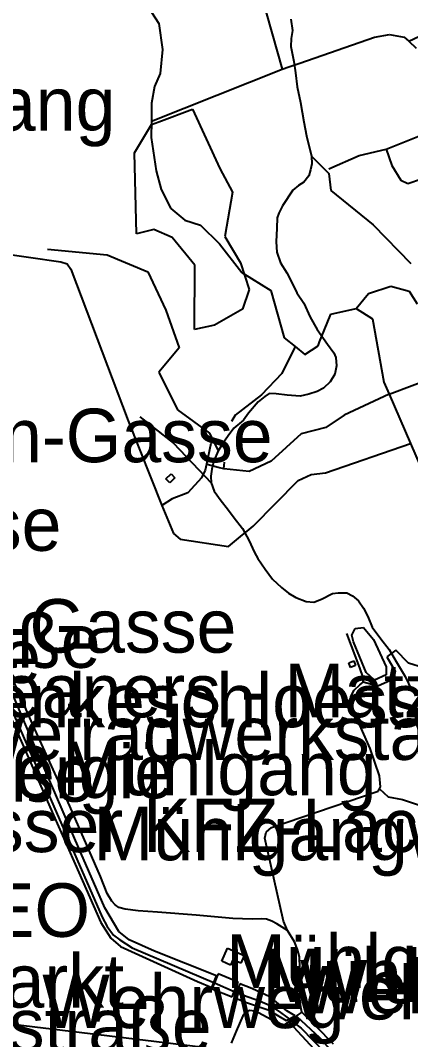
# Model space of a CAD drawing. Extents: x -3657 to 4700, y -7332 to 8131.
# Drawn here: x 2567 to 2884, y -2071 to -1244 of the extents above; entities that cross this region are included whole.
import ezdxf

# ---------------------------------------------------------------- set-up
doc = ezdxf.new("R2010")
doc.units = 0
for name, color, linetype in [('OSM_BUILDING_CABIN', 9, 'CONTINUOUS'), ('OSM_BUILDING_INDUSTRIAL', 9, 'CONTINUOUS'), ('OSM_HIGHWAY_CYCLEWAY', 8, 'CONTINUOUS'), ('OSM_HIGHWAY_PATH', 8, 'CONTINUOUS'), ('OSM_HIGHWAY_SERVICE', 8, 'CONTINUOUS'), ('OSM_HIGHWAY_TRACK', 8, 'CONTINUOUS'), ('OSM_LABELS', 8, 'CONTINUOUS'), ('OSM_LANDUSE_GRASS', 3, 'CONTINUOUS'), ('OSM_NATURAL_WATER', 4, 'CONTINUOUS'), ('OSM_WATERWAY_CANAL', 4, 'CONTINUOUS'), ('OSM_WATERWAY_STREAM', 4, 'CONTINUOUS')]:
    doc.layers.add(name, color=color, linetype=linetype)

msp = doc.modelspace()

# ---------------------------------------------------------------- linework, layer by layer
at = {"layer": 'OSM_BUILDING_CABIN'}
for p, q in [((2685.144529, -1615.968737), (2689.384243, -1611.96572)), ((2689.384243, -1611.96572), (2692.418028, -1615.179253)), ((2688.170729, -1619.182271), (2685.144529, -1615.968737)), ((2692.418028, -1615.179253), (2688.170729, -1619.182271)), ((2833.47384, -1765.092253), (2837.523943, -1763.546644)), ((2834.899719, -1768.839523), (2833.47384, -1765.092253)), ((2838.949821, -1767.293913), (2834.899719, -1768.839523)), ((2837.523943, -1763.546644), (2838.949821, -1767.293913))]:
    msp.add_line(p, q, dxfattribs=at)
at = {"layer": 'OSM_BUILDING_INDUSTRIAL'}
for p, q in [((2730.499608, -2007.274804), (2735.080623, -1996.711286)), ((2735.080623, -1996.711286), (2748.497535, -2002.5379)), ((2737.598664, -2010.354903), (2730.499608, -2007.274804)), ((2739.426519, -2006.162854), (2737.598664, -2010.354903)), ((2745.729207, -2008.89825), (2739.426519, -2006.162854)), ((2748.497535, -2002.5379), (2745.729207, -2008.89825)), ((2724.424455, -2024.67681), (2722.44491, -2029.536028)), ((2726.403999, -2019.939906), (2724.424455, -2024.67681)), ((2727.427902, -2017.471378), (2726.403999, -2019.939906)), ((2743.681402, -2024.265389), (2727.427902, -2017.471378)), ((2740.503513, -2031.882241), (2743.681402, -2024.265389)), ((2722.44491, -2029.536028), (2738.751502, -2036.174365)), ((2738.751502, -2036.174365), (2740.503513, -2031.882241))]:
    msp.add_line(p, q, dxfattribs=at)
at = {"layer": 'OSM_HIGHWAY_CYCLEWAY'}
for p, q in [((2578.787628, -1818.921717), (2551.020915, -1755.640685)), ((2607.0625, -1881.502222), (2578.787628, -1818.921717)), ((2632.167067, -1938.456264), (2607.0625, -1881.502222)), ((2637.582372, -1952.311151), (2632.167067, -1938.456264)), ((2641.291174, -1958.538067), (2637.582372, -1952.311151)), ((2643.88506, -1961.473613), (2641.291174, -1958.538067)), ((2647.040195, -1963.508481), (2643.88506, -1961.473613)), ((2652.015602, -1964.987373), (2647.040195, -1963.508481)), ((2662.497328, -1966.355071), (2652.015602, -1964.987373)), ((2678.364021, -1967.378064), (2662.497328, -1966.355071)), ((2709.596833, -1969.913308), (2678.364021, -1967.378064)), ((2739.297584, -1972.459672), (2709.596833, -1969.913308)), ((2755.164277, -1973.17132), (2739.297584, -1972.459672)), ((2762.483282, -1972.871093), (2755.164277, -1973.17132)), ((2766.73058, -1973.004527), (2762.483282, -1972.871093)), ((2770.924787, -1974.69469), (2766.73058, -1973.004527)), ((2775.096241, -1976.840752), (2770.924787, -1974.69469)), ((2783.810787, -1982.389379), (2775.096241, -1976.840752)), ((2789.438458, -1991.385049), (2783.810787, -1982.389379)), ((2791.903408, -1997.634204), (2789.438458, -1991.385049)), ((2793.405131, -2003.694327), (2791.903408, -1997.634204)), ((2793.609911, -2012.656638), (2793.405131, -2003.694327)), ((2793.405131, -2028.724305), (2793.609911, -2012.656638)), ((2793.511313, -2039.310062), (2793.405131, -2028.724305)), ((2795.430182, -2048.505883), (2793.511313, -2039.310062))]:
    msp.add_line(p, q, dxfattribs=at)
at = {"layer": 'OSM_HIGHWAY_PATH'}
for p, q in [((2881.99164, -1260.990054), (2890.759277, -1256.942558)), ((2721.625789, -1587.358283), (2717.985247, -1604.059761)), ((2716.938591, -1608.874501), (2714.026158, -1615.190373)), ((2717.985247, -1604.059761), (2716.938591, -1608.874501)), ((2718.637511, -1604.237673), (2717.985247, -1604.059761)), ((2727.352057, -1606.606125), (2718.637511, -1604.237673)), ((2732.145436, -1607.907105), (2727.352057, -1606.606125)), ((2714.026158, -1615.190373), (2702.861831, -1627.166066)), ((2702.861831, -1627.166066), (2690.082014, -1632.014165)), ((2690.082014, -1632.014165), (2681.837704, -1637.518314)), ((2871.426485, -1754.984635), (2864.190909, -1760.35535)), ((2864.190909, -1760.35535), (2870.956248, -1771.797308)), ((2881.938548, -1765.492555), (2871.426485, -1754.984635)), ((2893.846153, -1769.228705), (2881.938548, -1765.492555)), ((2870.956248, -1771.797308), (2869.560708, -1778.346689)), ((2856.947748, -1784.184422), (2844.979468, -1780.815216)), ((2869.560708, -1778.346689), (2856.947748, -1784.184422))]:
    msp.add_line(p, q, dxfattribs=at)
at = {"layer": 'OSM_HIGHWAY_SERVICE'}
for p, q in [((2749.794478, -2048.472524), (2747.382619, -2051.552624)), ((2752.957198, -2047.071468), (2749.794478, -2048.472524)), ((2757.143821, -2047.69416), (2752.957198, -2047.071468)), ((2760.124514, -2049.139694), (2757.143821, -2047.69416)), ((2770.636578, -2054.788396), (2760.124514, -2049.139694)), ((2793.814692, -2049.506637), (2792.062681, -2050.640825)), ((2795.430182, -2048.505883), (2793.814692, -2049.506637)), ((2798.699085, -2052.130837), (2795.430182, -2048.505883)), ((2729.179912, -2078.862097), (2546.394393, -2056.812144)), ((2747.382619, -2051.552624), (2742.02799, -2063.884141)), ((2774.595667, -2058.235439), (2770.636578, -2054.788396)), ((2776.711731, -2059.881124), (2774.595667, -2058.235439)), ((2781.732645, -2058.20208), (2779.229773, -2060.059035)), ((2792.062681, -2050.640825), (2781.732645, -2058.20208)), ((2806.837212, -2060.070155), (2798.699085, -2052.130837)), ((2742.02799, -2063.884141), (2737.924796, -2073.569219)), ((2779.229773, -2060.059035), (2776.711731, -2059.881124)), ((2820.906388, -2074.536615), (2806.837212, -2060.070155))]:
    msp.add_line(p, q, dxfattribs=at)
at = {"layer": 'OSM_HIGHWAY_TRACK'}
for p, q in [((2754.716794, -1196.19677), (2779.426969, -1283.595982)), ((2654.275772, -1207.649847), (2679.478937, -1246.490235)), ((2679.478937, -1246.490235), (2682.292772, -1267.606152)), ((2854.278018, -1257.643086), (2866.420741, -1255.519263)), ((2866.420741, -1255.519263), (2878.373852, -1257.643086)), ((2793.738847, -1278.82572), (2854.278018, -1257.643086)), ((2878.373852, -1257.643086), (2881.99164, -1260.990054)), ((2881.99164, -1260.990054), (2888.135053, -1266.672114)), ((2682.292772, -1267.606152), (2680.55593, -1287.198698)), ((2784.857443, -1281.783505), (2793.738847, -1278.82572)), ((2673.350692, -1325.838935), (2779.426969, -1283.595982)), ((2680.55593, -1287.198698), (2675.974916, -1297.651021)), ((2779.426969, -1283.595982), (2784.857443, -1281.783505)), ((2675.974916, -1297.651021), (2673.411368, -1311.116726)), ((2673.411368, -1311.116726), (2673.396199, -1322.558684)), ((2673.396199, -1322.558684), (2673.350692, -1325.838935)), ((2673.350692, -1325.838935), (2673.16108, -1339.137848)), ((2673.16108, -1339.137848), (2677.249105, -1366.035901)), ((2863.728257, -1348.411505), (2890.751693, -1337.692314)), ((2817.303769, -1364.345738), (2841.71815, -1353.726622)), ((2841.71815, -1353.726622), (2863.728257, -1348.411505)), ((2863.728257, -1348.411505), (2868.362363, -1361.732657)), ((2868.362363, -1361.732657), (2875.499341, -1373.708351)), ((2677.249105, -1366.035901), (2681.132349, -1381.158411)), ((2881.195271, -1376.410387), (2909.288116, -1366.614114)), ((2875.499341, -1373.708351), (2881.195271, -1376.410387)), ((2681.132349, -1381.158411), (2689.027774, -1396.503311)), ((2689.027774, -1396.503311), (2700.563739, -1406.054955)), ((2700.563739, -1406.054955), (2713.214621, -1410.158048)), ((2713.214621, -1410.158048), (2728.489726, -1425.258319)), ((2519.939792, -1428.416255), (2600.024119, -1439.924929)), ((2728.489726, -1425.258319), (2746.753109, -1448.431341)), ((2600.024119, -1439.924929), (2604.961604, -1441.570614)), ((2604.961604, -1441.570614), (2608.010557, -1445.796022)), ((2608.010557, -1445.796022), (2654.51089, -1568.888805)), ((2746.753109, -1448.431341), (2770.11325, -1463.053474)), ((2770.11325, -1463.053474), (2781.004537, -1501.49356)), ((2849.507392, -1465.56648), (2867.565994, -1459.539715)), ((2867.565994, -1459.539715), (2882.279849, -1463.553851)), ((2839.283538, -1477.786802), (2849.507392, -1465.56648)), ((2882.279849, -1463.553851), (2888.969344, -1473.928338)), ((2818.790323, -1482.279077), (2839.283538, -1477.786802)), ((2839.283538, -1477.786802), (2852.738372, -1486.115302)), ((2813.450862, -1495.622468), (2818.790323, -1482.279077)), ((2852.738372, -1486.115302), (2861.703206, -1537.365044)), ((2809.764814, -1504.840528), (2813.450862, -1495.622468)), ((2781.004537, -1501.49356), (2789.878356, -1508.665633)), ((2789.878356, -1508.665633), (2779.222188, -1530.559914)), ((2789.878356, -1508.665633), (2797.660014, -1514.948147)), ((2797.660014, -1514.948147), (2808.543716, -1507.898388)), ((2808.543716, -1507.898388), (2809.764814, -1504.840528)), ((2779.222188, -1530.559914), (2762.7184, -1547.872964)), ((2861.703206, -1537.365044), (2866.018764, -1547.283631)), ((2866.018764, -1547.283631), (2903.895564, -1532.872769)), ((2762.7184, -1547.872964), (2741.368141, -1564.218619)), ((2866.018764, -1547.283631), (2829.689194, -1564.218619)), ((2866.018764, -1547.283631), (2883.440272, -1587.302685)), ((2654.51089, -1568.888805), (2681.837704, -1637.518314)), ((2741.368141, -1564.218619), (2738.326772, -1569.277988)), ((2829.689194, -1564.218619), (2814.649207, -1574.248401)), ((2814.649207, -1574.248401), (2794.747581, -1579.263292)), ((2794.747581, -1579.263292), (2770.318031, -1601.591233)), ((2814.588532, -1610.987205), (2883.440272, -1587.302685)), ((2883.440272, -1587.302685), (2902.689635, -1631.536027)), ((2732.145436, -1607.907105), (2732.630842, -1602.402956)), ((2770.318031, -1601.591233), (2752.691742, -1610.008689)), ((2752.691742, -1610.008689), (2732.145436, -1607.907105)), ((2802.976721, -1612.454978), (2814.588532, -1610.987205)), ((2755.846878, -1654.386585), (2792.350891, -1617.380913)), ((2792.350891, -1617.380913), (2802.976721, -1612.454978)), ((2681.837704, -1637.518314), (2691.386541, -1660.268796)), ((2691.386541, -1660.268796), (2696.786678, -1664.972342)), ((2745.653362, -1662.770682), (2752.691742, -1656.977426)), ((2752.691742, -1656.977426), (2755.846878, -1654.386585)), ((2696.786678, -1664.972342), (2735.968005, -1670.732239)), ((2735.968005, -1670.732239), (2745.653362, -1662.770682)), ((2842.249062, -1769.3399), (2831.865935, -1741.28542)), ((2844.979468, -1777.179142), (2842.249062, -1769.3399)), ((2844.979468, -1780.815216), (2844.979468, -1777.179142)), ((2837.872828, -1787.197805), (2842.431089, -1783.005756)), ((2842.431089, -1783.005756), (2844.979468, -1780.815216)), ((2834.960395, -1792.479564), (2837.872828, -1787.197805)), ((2837.326747, -1804.143912), (2834.960395, -1792.479564)), ((2850.804335, -1834.755875), (2837.326747, -1804.143912)), ((2858.275029, -1856.794709), (2850.804335, -1834.755875)), ((2859.003137, -1865.723662), (2858.275029, -1856.794709)), ((2857.311802, -1869.170705), (2858.176431, -1867.402705)), ((2858.176431, -1867.402705), (2859.003137, -1865.723662)), ((2858.176431, -1867.402705), (2865.381669, -1873.740816)), ((2770.780683, -1898.826392), (2857.311802, -1869.170705)), ((2865.381669, -1873.740816), (2877.038986, -1876.109268)), ((2877.038986, -1876.109268), (2912.739046, -1887.951528)), ((2766.290682, -1902.417988), (2770.780683, -1898.826392)), ((2765.388131, -1907.510716), (2766.290682, -1902.417988)), ((2780.359857, -1974.605734), (2765.388131, -1907.510716)), ((2783.810787, -1982.389379), (2780.359857, -1974.605734))]:
    msp.add_line(p, q, dxfattribs=at)
at = {"layer": 'OSM_LANDUSE_GRASS'}
for p, q in [((2679.410677, -1326.239236), (2706.6844, -1316.064901)), ((2706.6844, -1316.064901), (2728.709675, -1364.234543)), ((2659.64557, -1351.335931), (2673.297601, -1328.518732)), ((2673.297601, -1328.518732), (2679.410677, -1326.239236)), ((2661.359659, -1417.052133), (2659.64557, -1351.335931)), ((2728.709675, -1364.234543), (2739.176232, -1383.36007)), ((2739.176232, -1383.36007), (2732.881129, -1419.276032)), ((2675.42125, -1413.671807), (2661.359659, -1417.052133)), ((2690.074429, -1420.121113), (2675.42125, -1413.671807)), ((2708.679113, -1442.460174), (2690.074429, -1420.121113)), ((2732.881129, -1419.276032), (2745.54718, -1440.625458)), ((2708.352981, -1494.71067), (2708.679113, -1442.460174)), ((2745.54718, -1440.625458), (2752.691742, -1462.286229)), ((2752.691742, -1462.286229), (2747.109579, -1478.342777)), ((2747.109579, -1478.342777), (2724.386532, -1491.219149)), ((2724.386532, -1491.219149), (2708.352981, -1494.71067))]:
    msp.add_line(p, q, dxfattribs=at)
at = {"layer": 'OSM_NATURAL_WATER'}
for p, q in [((2835.931206, -1742.59752), (2838.502338, -1737.226805)), ((2837.099213, -1748.212864), (2835.931206, -1742.59752)), ((2838.502338, -1737.226805), (2845.275262, -1736.526277)), ((2845.275262, -1736.526277), (2853.443727, -1746.333669)), ((2847.603692, -1772.964854), (2837.099213, -1748.212864)), ((2853.443727, -1746.333669), (2863.720672, -1768.528177)), ((2863.720672, -1768.528177), (2863.720672, -1774.832929)), ((2854.149082, -1779.280726), (2847.603692, -1772.964854)), ((2863.720672, -1774.832929), (2854.149082, -1779.280726)), ((2575.093995, -1823.981087), (2556.345206, -1780.159166)), ((2556.823028, -1804.066075), (2573.713623, -1842.205935)), ((2594.904608, -1870.38273), (2575.093995, -1823.981087)), ((2573.713623, -1842.205935), (2592.849219, -1886.36144)), ((2616.057671, -1919.175063), (2594.904608, -1870.38273)), ((2592.849219, -1886.36144), (2611.582839, -1928.482079)), ((2635.602828, -1963.975499), (2616.057671, -1919.175063)), ((2611.582839, -1928.482079), (2632.349094, -1975.806639)), ((2646.797493, -1983.089907), (2635.602828, -1963.975499)), ((2632.349094, -1975.806639), (2640.57065, -1988.416144)), ((2655.421025, -1989.839439), (2646.797493, -1983.089907)), ((2640.57065, -1988.416144), (2648.375061, -1995.199035)), ((2675.853564, -1999.079738), (2655.421025, -1989.839439)), ((2648.375061, -1995.199035), (2710.840684, -2023.642697)), ((2726.206803, -2019.150422), (2675.853564, -1999.079738)), ((2710.840684, -2023.642697), (2722.323559, -2028.646469)), ((2722.323559, -2028.646469), (2726.206803, -2019.150422)), ((2745.084528, -2025.655325), (2740.503513, -2036.50795)), ((2754.709209, -2029.358116), (2745.084528, -2025.655325)), ((2769.460986, -2035.963095), (2754.709209, -2029.358116)), ((2740.503513, -2036.50795), (2749.726218, -2040.410892)), ((2749.726218, -2040.410892), (2767.982016, -2046.737883)), ((2773.230464, -2039.13215), (2769.460986, -2035.963095)), ((2783.059926, -2047.349455), (2773.230464, -2039.13215)), ((2767.982016, -2046.737883), (2782.726209, -2055.233176)), ((2789.794927, -2051.452548), (2783.059926, -2047.349455)), ((2782.726209, -2055.233176), (2789.794927, -2051.452548)), ((2791.478678, -2052.330988), (2785.016717, -2056.712068)), ((2785.016717, -2056.712068), (2815.45316, -2089.381138)), ((2809.795152, -2069.310453), (2791.478678, -2052.330988)), ((2838.957406, -2102.04624), (2809.795152, -2069.310453))]:
    msp.add_line(p, q, dxfattribs=at)
at = {"layer": 'OSM_WATERWAY_CANAL'}
for p, q in [((2524.642158, -1722.360043), (2583.869217, -1858.084571)), ((2583.869217, -1858.084571), (2633.509516, -1971.436679)), ((2633.509516, -1971.436679), (2637.370007, -1979.164726)), ((2637.370007, -1979.164726), (2642.663961, -1986.09217)), ((2642.663961, -1986.09217), (2647.74555, -1989.950634)), ((2647.74555, -1989.950634), (2657.681195, -1996.466657)), ((2657.681195, -1996.466657), (2724.424455, -2024.67681)), ((2724.424455, -2024.67681), (2740.503513, -2031.882241)), ((2740.503513, -2031.882241), (2743.340101, -2033.183222)), ((2743.340101, -2033.183222), (2761.057403, -2039.198867)), ((2761.057403, -2039.198867), (2769.605091, -2043.068451)), ((2769.605091, -2043.068451), (2778.145195, -2048.761631)), ((2778.145195, -2048.761631), (2783.219199, -2052.664573)), ((2783.219199, -2052.664573), (2788.096008, -2056.411842)), ((2788.096008, -2056.411842), (2794.823425, -2061.582406)), ((2794.823425, -2061.582406), (2830.834448, -2098.421285))]:
    msp.add_line(p, q, dxfattribs=at)
at = {"layer": 'OSM_WATERWAY_STREAM'}
for p, q in [((2786.343997, -1242.998714), (2787.769876, -1252.161176)), ((2787.769876, -1252.161176), (2786.639791, -1258.65496)), ((2786.639791, -1258.65496), (2786.457764, -1265.315536)), ((2786.457764, -1265.315536), (2788.717934, -1277.346827)), ((2788.717934, -1277.346827), (2790.090721, -1286.453692)), ((2790.090721, -1286.453692), (2791.577276, -1297.940128)), ((2791.577276, -1297.940128), (2794.140824, -1310.505154)), ((2794.140824, -1310.505154), (2796.931905, -1326.216998)), ((2796.931905, -1326.216998), (2799.199659, -1337.592239)), ((2799.199659, -1337.592239), (2803.067735, -1354.082446)), ((2803.067735, -1354.082446), (2803.48488, -1360.331601)), ((2803.067735, -1354.082446), (2817.121742, -1368.293158)), ((2803.48488, -1360.331601), (2802.354795, -1365.335373)), ((2801.042684, -1370.038918), (2796.931905, -1375.276199)), ((2802.354795, -1365.335373), (2801.042684, -1370.038918)), ((2817.121742, -1368.293158), (2818.858583, -1381.992373)), ((2792.593594, -1378.078311), (2788.06567, -1381.769983)), ((2796.931905, -1375.276199), (2792.593594, -1378.078311)), ((2788.06567, -1381.769983), (2779.61658, -1394.32389)), ((2818.858583, -1381.992373), (2853.185855, -1409.768865)), ((2779.61658, -1394.32389), (2776.696563, -1400.46185)), ((2775.210008, -1404.153522), (2775.088657, -1412.482022)), ((2776.696563, -1400.46185), (2775.210008, -1404.153522)), ((2775.088657, -1412.482022), (2774.557744, -1423.557036)), ((2853.185855, -1409.768865), (2883.652637, -1441.203671)), ((2589.102495, -1429.661638), (2637.339669, -1434.109435)), ((2774.557744, -1423.557036), (2775.088657, -1432.130165)), ((2637.339669, -1434.109435), (2670.339661, -1448.075518)), ((2775.088657, -1432.130165), (2777.887323, -1440.647697)), ((2777.887323, -1440.647697), (2783.128186, -1448.742687)), ((2670.339661, -1448.075518), (2684.939749, -1479.176739)), ((2783.128186, -1448.742687), (2788.604167, -1459.461878)), ((2788.604167, -1459.461878), (2791.220806, -1464.932669)), ((2791.220806, -1464.932669), (2796.931905, -1473.4502)), ((2684.939749, -1479.176739), (2695.724853, -1509.644149)), ((2796.931905, -1473.4502), (2802.112093, -1484.63641)), ((2802.112093, -1484.63641), (2807.648749, -1494.69955)), ((2807.648749, -1494.69955), (2816.219191, -1506.664124)), ((2695.724853, -1509.644149), (2679.22865, -1529.325651)), ((2816.219191, -1506.664124), (2821.217351, -1513.691644)), ((2821.217351, -1513.691644), (2822.885932, -1517.50563)), ((2822.885932, -1517.50563), (2823.303078, -1524.28852)), ((2679.22865, -1529.325651), (2694.458248, -1559.80418)), ((2823.303078, -1524.28852), (2821.990966, -1530.904618)), ((2818.304918, -1537.087056), (2812.889612, -1542.391054)), ((2821.990966, -1530.904618), (2818.304918, -1537.087056)), ((2807.823192, -1544.948538), (2800.921332, -1547.272512)), ((2812.889612, -1542.391054), (2807.823192, -1544.948538)), ((2759.851474, -1553.521667), (2751.993972, -1562.628531)), ((2765.213688, -1549.173945), (2759.851474, -1553.521667)), ((2768.899736, -1546.560864), (2765.213688, -1549.173945)), ((2774.375717, -1547.039002), (2768.899736, -1546.560864)), ((2783.302628, -1547.928562), (2774.375717, -1547.039002)), ((2793.837445, -1548.818121), (2783.302628, -1547.928562)), ((2800.921332, -1547.272512), (2793.837445, -1548.818121)), ((2694.458248, -1559.80418), (2720.480535, -1578.840751)), ((2663.991467, -1565.50848), (2691.280359, -1587.102534)), ((2748.125897, -1568.232755), (2740.268395, -1574.782137)), ((2751.993972, -1562.628531), (2748.125897, -1568.232755)), ((2720.480535, -1578.840751), (2727.59476, -1593.173777)), ((2740.268395, -1574.782137), (2735.452262, -1581.031291)), ((2691.280359, -1587.102534), (2721.701633, -1619.126673)), ((2731.167041, -1587.280446), (2727.59476, -1593.173777)), ((2735.452262, -1581.031291), (2731.167041, -1587.280446)), ((2727.59476, -1593.173777), (2723.848036, -1601.213171)), ((2723.848036, -1601.213171), (2722.475248, -1607.996061)), ((2722.475248, -1607.996061), (2721.640957, -1613.655883)), ((2721.640957, -1613.655883), (2721.701633, -1619.126673)), ((2721.701633, -1619.126673), (2724.204505, -1625.920683)), ((2724.204505, -1625.920683), (2729.915605, -1633.65985)), ((2729.915605, -1633.65985), (2735.095792, -1640.142514)), ((2735.095792, -1640.142514), (2740.450422, -1647.47026)), ((2740.450422, -1647.47026), (2747.238515, -1656.165703)), ((2747.238515, -1656.165703), (2752.236675, -1665.750706)), ((2752.236675, -1665.750706), (2756.878365, -1675.635935)), ((2756.878365, -1675.635935), (2759.737707, -1680.57299)), ((2759.737707, -1680.57299), (2765.509482, -1689.268433)), ((2765.509482, -1689.268433), (2771.402609, -1697.363424)), ((2771.402609, -1697.363424), (2778.782289, -1704.146314)), ((2778.782289, -1704.146314), (2784.379622, -1708.61635)), ((2784.379622, -1708.61635), (2790.568542, -1712.241305)), ((2811.221031, -1713.497808), (2820.208617, -1708.972174)), ((2820.208617, -1708.972174), (2824.668281, -1708.316124)), ((2824.668281, -1708.316124), (2831.873519, -1708.494036)), ((2831.873519, -1708.494036), (2836.454534, -1710.81801)), ((2836.454534, -1710.81801), (2841.278251, -1714.865505)), ((2790.568542, -1712.241305), (2798.896281, -1715.399241)), ((2798.896281, -1715.399241), (2804.971435, -1715.932976)), ((2804.971435, -1715.932976), (2811.221031, -1713.497808)), ((2841.278251, -1714.865505), (2845.320769, -1720.936748)), ((2845.320769, -1720.936748), (2848.832375, -1727.541727)), ((2848.832375, -1727.541727), (2852.404656, -1736.125975)), ((2852.404656, -1736.125975), (2859.253425, -1745.588663)), ((2859.253425, -1745.588663), (2866.155284, -1754.395302)), ((2866.155284, -1754.395302), (2871.691941, -1764.158216)), ((2871.691941, -1764.158216), (2879.192973, -1776.189507)), ((2879.192973, -1776.189507), (2884.486927, -1787.620346))]:
    msp.add_line(p, q, dxfattribs=at)

# ---------------------------------------------------------------- texts
at = {"layer": 'OSM_LABELS'}
for s, p in [('Mühlgang', (2389.154046, -1333.495352)), ('Viktor-Kaplan-Gasse', (2235.965957, -1602.430349)), ('Zinsergasse', (2284.154888, -1674.294535)), ('Siegfried-Markus-Gasse', (2116.310856, -1756.914732)), ('Triester Straße', (2244.954874, -1769.209418)), ('Römerstraße', (2245.033652, -1781.478837)), ('Car Cleaners - Matzer Michael', (2387.62583, -1809.330043)), ('Geschenkeschloessl - Birgit Weinmüller', (2374.298414, -1817.367212)), ('Liri Zweiradwerkstatt', (2398.661726, -1843.896098)), ('Mühlgang', (2600.973087, -1872.540801)), ('Hauptstraße', (2307.508275, -1877.763991)), ('WP Energie', (2382.030014, -1875.035125)), ('Franz Masser KFZ-Lackiererei & Spenglerei', (2295.608761, -1918.709633)), ('Mühlgangweg', (2626.363358, -1925.289548)), ('Das LEO', (2388.049202, -1987.415975)), ('Mühlgang', (2733.887899, -2028.917618)), ('Penny Markt', (2325.198634, -2044.808651)), ('Mühlgang', (2763.343774, -2040.391685)), ('Wehrweg', (2786.897663, -2054.421453)), ('Wehrweg', (2793.736313, -2049.557377)), ('Wehrweg', (2584.79068, -2061.444)), ('Hauptstraße', (2402.719341, -2080.806548))]:
    msp.add_text(s, height=43.418293, dxfattribs=at).set_placement(p)

doc.saveas('drawing.dxf')
